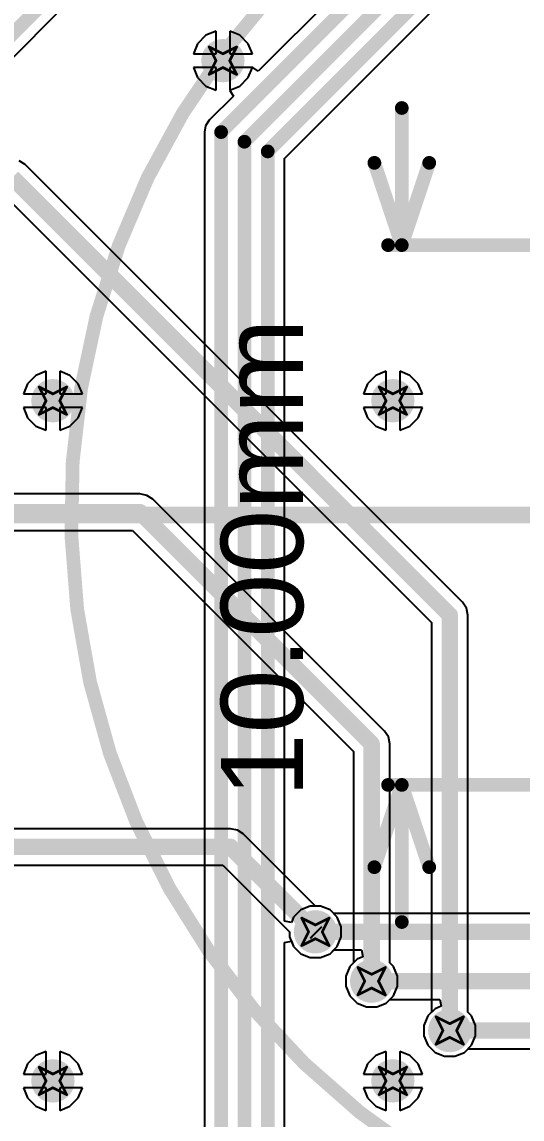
# Model space of a CAD drawing. Header units: inches. Extents: x -48 to 200, y -49 to 27.
# Drawn here: x 1.336 to 1.701, y 0.49 to 1.291 of the extents above; entities that cross this region are included whole.
import ezdxf

# ---------------------------------------------------------------- set-up
doc = ezdxf.new("R2010")
doc.units = ezdxf.units.IN
doc.header["$MEASUREMENT"] = 0
for name, color, linetype in [('Bottom Layer', 5, 'Continuous'), ('Bottom Overlay', 54, 'Continuous'), ('Bottom Solder', 6, 'Continuous'), ('Dimension', 6, 'Continuous'), ('Drill Drawing', 1, 'Continuous'), ('Top Layer', 1, 'Continuous'), ('Top Solder', 216, 'Continuous'), ('Via Holes', 16, 'Continuous')]:
    doc.layers.add(name, color=color, linetype=linetype)
doc.styles.add('Arial', font='', dxfattribs={"height": 0.2})
doc.styles.get('Arial').set_extended_font_data('Arial')

# ---------------------------------------------------------------- blocks, each defined once
blk = doc.blocks.new('RV4NAYSD503A_B_19')
at = {"layer": 'Bottom Overlay'}
blk.add_lwpolyline([(-0.55796, 0.00126, 0.01, 0.01, -0.924155), (0.55517, 0.08915, 0.01, 0.01, 0)], format="xyseb", dxfattribs=at)

msp = doc.modelspace()

# ---------------------------------------------------------------- hatches: boundary and pattern name
at = {"layer": 'Bottom Layer'}
h = msp.add_hatch(color=5, dxfattribs=at)
edge = h.paths.add_edge_path()
edge.add_arc((1.48249, 1.26238), 0.01181, 0, 360)
h = msp.add_hatch(color=5, dxfattribs=at)
edge = h.paths.add_edge_path()
edge.add_arc((1.35847, 1.01435), 0.01181, 0, 360)
h = msp.add_hatch(color=5, dxfattribs=at)
edge = h.paths.add_edge_path()
edge.add_arc((1.6065, 1.01435), 0.01181, 0, 360)
h = msp.add_hatch(color=5, dxfattribs=at)
edge = h.paths.add_edge_path()
edge.add_arc((1.55, 0.627), 0.01181, 0, 360)
h = msp.add_hatch(color=5, dxfattribs=at)
edge = h.paths.add_edge_path()
edge.add_arc((1.591, 0.591), 0.01181, 0, 360)
h = msp.add_hatch(color=5, dxfattribs=at)
edge = h.paths.add_edge_path()
edge.add_arc((1.648, 0.555), 0.01181, 0, 360)
h = msp.add_hatch(color=5, dxfattribs=at)
edge = h.paths.add_edge_path()
edge.add_arc((1.35847, 0.51828), 0.01181, 0, 360)
h = msp.add_hatch(color=5, dxfattribs=at)
edge = h.paths.add_edge_path()
edge.add_arc((1.6065, 0.51828), 0.01181, 0, 360)
at = {"layer": 'Bottom Solder'}
h = msp.add_hatch(color=6, dxfattribs=at)
edge = h.paths.add_edge_path()
edge.add_arc((1.48249, 1.26238), 0.01581, 0, 360)
h = msp.add_hatch(color=6, dxfattribs=at)
edge = h.paths.add_edge_path()
edge.add_arc((1.35847, 1.01435), 0.01581, 0, 360)
h = msp.add_hatch(color=6, dxfattribs=at)
edge = h.paths.add_edge_path()
edge.add_arc((1.6065, 1.01435), 0.01581, 0, 360)
h = msp.add_hatch(color=6, dxfattribs=at)
edge = h.paths.add_edge_path()
edge.add_arc((1.55, 0.627), 0.01581, 0, 360)
h = msp.add_hatch(color=6, dxfattribs=at)
edge = h.paths.add_edge_path()
edge.add_arc((1.591, 0.591), 0.01581, 0, 360)
h = msp.add_hatch(color=6, dxfattribs=at)
edge = h.paths.add_edge_path()
edge.add_arc((1.648, 0.555), 0.01581, 0, 360)
h = msp.add_hatch(color=6, dxfattribs=at)
edge = h.paths.add_edge_path()
edge.add_arc((1.35847, 0.51828), 0.01581, 0, 360)
h = msp.add_hatch(color=6, dxfattribs=at)
edge = h.paths.add_edge_path()
edge.add_arc((1.6065, 0.51828), 0.01581, 0, 360)
at = {"layer": 'Top Layer'}
h = msp.add_hatch(color=1, dxfattribs=at)
edge = h.paths.add_edge_path()
edge.add_arc((1.48249, 1.26238), 0.01181, 0, 360)
h = msp.add_hatch(color=1, dxfattribs=at)
edge = h.paths.add_edge_path()
edge.add_arc((1.35847, 1.01435), 0.01181, 0, 360)
h = msp.add_hatch(color=1, dxfattribs=at)
edge = h.paths.add_edge_path()
edge.add_arc((1.6065, 1.01435), 0.01181, 0, 360)
h = msp.add_hatch(color=1, dxfattribs=at)
edge = h.paths.add_edge_path()
edge.add_arc((1.55, 0.627), 0.01181, 0, 360)
h = msp.add_hatch(color=1, dxfattribs=at)
edge = h.paths.add_edge_path()
edge.add_arc((1.591, 0.591), 0.01181, 0, 360)
h = msp.add_hatch(color=1, dxfattribs=at)
edge = h.paths.add_edge_path()
edge.add_arc((1.648, 0.555), 0.01181, 0, 360)
h = msp.add_hatch(color=1, dxfattribs=at)
edge = h.paths.add_edge_path()
edge.add_arc((1.35847, 0.51828), 0.01181, 0, 360)
h = msp.add_hatch(color=1, dxfattribs=at)
edge = h.paths.add_edge_path()
edge.add_arc((1.6065, 0.51828), 0.01181, 0, 360)
at = {"layer": 'Top Solder'}
h = msp.add_hatch(color=216, dxfattribs=at)
edge = h.paths.add_edge_path()
edge.add_arc((1.48249, 1.26238), 0.01581, 0, 360)
h = msp.add_hatch(color=216, dxfattribs=at)
edge = h.paths.add_edge_path()
edge.add_arc((1.35847, 1.01435), 0.01581, 0, 360)
h = msp.add_hatch(color=216, dxfattribs=at)
edge = h.paths.add_edge_path()
edge.add_arc((1.6065, 1.01435), 0.01581, 0, 360)
h = msp.add_hatch(color=216, dxfattribs=at)
edge = h.paths.add_edge_path()
edge.add_arc((1.55, 0.627), 0.01581, 0, 360)
h = msp.add_hatch(color=216, dxfattribs=at)
edge = h.paths.add_edge_path()
edge.add_arc((1.591, 0.591), 0.01581, 0, 360)
h = msp.add_hatch(color=216, dxfattribs=at)
edge = h.paths.add_edge_path()
edge.add_arc((1.648, 0.555), 0.01581, 0, 360)
h = msp.add_hatch(color=216, dxfattribs=at)
edge = h.paths.add_edge_path()
edge.add_arc((1.35847, 0.51828), 0.01581, 0, 360)
h = msp.add_hatch(color=216, dxfattribs=at)
edge = h.paths.add_edge_path()
edge.add_arc((1.6065, 0.51828), 0.01581, 0, 360)
at = {"layer": 'Via Holes'}
h = msp.add_hatch(color=7, dxfattribs=at)
edge = h.paths.add_edge_path()
edge.add_arc((1.48249, 1.26238), 0.00591, 0, 360)
h = msp.add_hatch(color=7, dxfattribs=at)
edge = h.paths.add_edge_path()
edge.add_arc((1.35847, 1.01435), 0.00591, 0, 360)
h = msp.add_hatch(color=7, dxfattribs=at)
edge = h.paths.add_edge_path()
edge.add_arc((1.6065, 1.01435), 0.00591, 0, 360)
h = msp.add_hatch(color=7, dxfattribs=at)
edge = h.paths.add_edge_path()
edge.add_arc((1.55, 0.627), 0.00591, 0, 360)
h = msp.add_hatch(color=7, dxfattribs=at)
edge = h.paths.add_edge_path()
edge.add_arc((1.591, 0.591), 0.00591, 0, 360)
h = msp.add_hatch(color=7, dxfattribs=at)
edge = h.paths.add_edge_path()
edge.add_arc((1.648, 0.555), 0.00591, 0, 360)
h = msp.add_hatch(color=7, dxfattribs=at)
edge = h.paths.add_edge_path()
edge.add_arc((1.35847, 0.51828), 0.00591, 0, 360)
h = msp.add_hatch(color=7, dxfattribs=at)
edge = h.paths.add_edge_path()
edge.add_arc((1.6065, 0.51828), 0.00591, 0, 360)

# ---------------------------------------------------------------- linework, layer by layer
at = {"layer": 'Bottom Layer'}
for p, q in [((1.47013, 1.28087), (1.464, 1.27473)), ((1.47749, 1.28391), (1.47013, 1.28087)), ((1.47749, 1.26738), (1.47749, 1.28391)), ((1.49484, 1.28087), (1.48749, 1.28391)), ((1.48749, 1.28391), (1.48749, 1.26738)), ((1.50098, 1.27473), (1.49484, 1.28087)), ((1.464, 1.27473), (1.46095, 1.26738)), ((1.50403, 1.26738), (1.50098, 1.27473)), ((1.46095, 1.26738), (1.47749, 1.26738)), ((1.48749, 1.26738), (1.50403, 1.26738)), ((1.47749, 1.25738), (1.46095, 1.25738)), ((1.46095, 1.25738), (1.464, 1.25002)), ((1.47749, 1.24084), (1.47749, 1.25738)), ((1.50403, 1.25738), (1.48749, 1.25738)), ((1.48749, 1.25738), (1.48749, 1.24084)), ((1.50098, 1.25002), (1.50403, 1.25738)), ((1.464, 1.25002), (1.47013, 1.24389)), ((1.49484, 1.24389), (1.50098, 1.25002)), ((1.47013, 1.24389), (1.47749, 1.24084)), ((1.48749, 1.24084), (1.49484, 1.24389)), ((1.3382, 1.18654), (1.3339, 1.18941)), ((1.65737, 0.86737), (1.3382, 1.18654)), ((1.32334, 1.16391), (1.63475, 0.85251)), ((1.34612, 1.03284), (1.33998, 1.0267)), ((1.35347, 1.03588), (1.34612, 1.03284)), ((1.35347, 1.01935), (1.35347, 1.03588)), ((1.37083, 1.03284), (1.36347, 1.03588)), ((1.36347, 1.03588), (1.36347, 1.01935)), ((1.37696, 1.0267), (1.37083, 1.03284)), ((1.59415, 1.03284), (1.58801, 1.0267)), ((1.6015, 1.03588), (1.59415, 1.03284)), ((1.6015, 1.01935), (1.6015, 1.03588)), ((1.61886, 1.03284), (1.6115, 1.03588)), ((1.6115, 1.03588), (1.6115, 1.01935)), ((1.62499, 1.0267), (1.61886, 1.03284)), ((1.33998, 1.0267), (1.33694, 1.01935)), ((1.38001, 1.01935), (1.37696, 1.0267)), ((1.58801, 1.0267), (1.58497, 1.01935)), ((1.62804, 1.01935), (1.62499, 1.0267)), ((1.33694, 1.01935), (1.35347, 1.01935)), ((1.36347, 1.01935), (1.38001, 1.01935)), ((1.58497, 1.01935), (1.6015, 1.01935)), ((1.6115, 1.01935), (1.62804, 1.01935)), ((1.35347, 1.00935), (1.33694, 1.00935)), ((1.33694, 1.00935), (1.33998, 1.00199)), ((1.35347, 0.99281), (1.35347, 1.00935)), ((1.38001, 1.00935), (1.36347, 1.00935)), ((1.36347, 1.00935), (1.36347, 0.99281)), ((1.37696, 1.00199), (1.38001, 1.00935)), ((1.6015, 1.00935), (1.58497, 1.00935)), ((1.58497, 1.00935), (1.58801, 1.00199)), ((1.6015, 0.99281), (1.6015, 1.00935)), ((1.62804, 1.00935), (1.6115, 1.00935)), ((1.6115, 1.00935), (1.6115, 0.99281)), ((1.62499, 1.00199), (1.62804, 1.00935)), ((1.33998, 1.00199), (1.34612, 0.99586)), ((1.37083, 0.99586), (1.37696, 1.00199)), ((1.58801, 1.00199), (1.59415, 0.99586)), ((1.61886, 0.99586), (1.62499, 1.00199)), ((1.34612, 0.99586), (1.35347, 0.99281)), ((1.36347, 0.99281), (1.37083, 0.99586)), ((1.59415, 0.99586), (1.6015, 0.99281)), ((1.6115, 0.99281), (1.61886, 0.99586)), ((1.422, 0.94633), (1.27735, 0.94633)), ((1.42707, 0.94532), (1.422, 0.94633)), ((1.43137, 0.94245), (1.42707, 0.94532)), ((1.60037, 0.77345), (1.43137, 0.94245)), ((1.27735, 0.91982), (1.41651, 0.91982)), ((1.41651, 0.91982), (1.57775, 0.75858)), ((1.66025, 0.86307), (1.65737, 0.86737)), ((1.66125, 0.858), (1.66025, 0.86307)), ((1.66125, 0.56835), (1.66125, 0.858)), ((1.63475, 0.85251), (1.63475, 0.56835)), ((1.60325, 0.76915), (1.60037, 0.77345)), ((1.60425, 0.76407), (1.60325, 0.76915)), ((1.60425, 0.60435), (1.60425, 0.76407)), ((1.57775, 0.75858), (1.57775, 0.60435)), ((1.48802, 0.70223), (1.29694, 0.70223)), ((1.49309, 0.70123), (1.48802, 0.70223)), ((1.49739, 0.69835), (1.49309, 0.70123)), ((1.54993, 0.64581), (1.49739, 0.69835)), ((1.29694, 0.67573), (1.48253, 0.67573)), ((1.48253, 0.67573), (1.53119, 0.62707)), ((1.55374, 0.64581), (1.54993, 0.64581)), ((1.56066, 0.64295), (1.55374, 0.64581)), ((1.56595, 0.63766), (1.56066, 0.64295)), ((1.56881, 0.63074), (1.56595, 0.63766)), ((1.53119, 0.62707), (1.53119, 0.62326)), ((1.56881, 0.62326), (1.56881, 0.63074)), ((1.53119, 0.62326), (1.53405, 0.61634)), ((1.53405, 0.61634), (1.53934, 0.61105)), ((1.56066, 0.61105), (1.56595, 0.61634)), ((1.56595, 0.61634), (1.56881, 0.62326)), ((1.53934, 0.61105), (1.54626, 0.60819)), ((1.54626, 0.60819), (1.55374, 0.60819)), ((1.55374, 0.60819), (1.56066, 0.61105)), ((1.57505, 0.60166), (1.57219, 0.59474)), ((1.57775, 0.60435), (1.57505, 0.60166)), ((1.60695, 0.60166), (1.60425, 0.60435)), ((1.60981, 0.59474), (1.60695, 0.60166)), ((1.57219, 0.59474), (1.57219, 0.58726)), ((1.60981, 0.58726), (1.60981, 0.59474)), ((1.57219, 0.58726), (1.57505, 0.58034)), ((1.60695, 0.58034), (1.60981, 0.58726)), ((1.57505, 0.58034), (1.58034, 0.57505)), ((1.60166, 0.57505), (1.60695, 0.58034)), ((1.58034, 0.57505), (1.58726, 0.57219)), ((1.58726, 0.57219), (1.59474, 0.57219)), ((1.59474, 0.57219), (1.60166, 0.57505)), ((1.63475, 0.56835), (1.63205, 0.56566)), ((1.66395, 0.56566), (1.66125, 0.56835)), ((1.63205, 0.56566), (1.62919, 0.55874)), ((1.66681, 0.55874), (1.66395, 0.56566)), ((1.62919, 0.55874), (1.62919, 0.55126)), ((1.66681, 0.55126), (1.66681, 0.55874)), ((1.62919, 0.55126), (1.63205, 0.54434)), ((1.63205, 0.54434), (1.63734, 0.53905)), ((1.65866, 0.53905), (1.66395, 0.54434)), ((1.66395, 0.54434), (1.66681, 0.55126)), ((1.34612, 0.53677), (1.33998, 0.53064)), ((1.35347, 0.53982), (1.34612, 0.53677)), ((1.35347, 0.52328), (1.35347, 0.53982)), ((1.37083, 0.53677), (1.36347, 0.53982)), ((1.36347, 0.53982), (1.36347, 0.52328)), ((1.37696, 0.53064), (1.37083, 0.53677)), ((1.59415, 0.53677), (1.58801, 0.53064)), ((1.6015, 0.53982), (1.59415, 0.53677)), ((1.6015, 0.52328), (1.6015, 0.53982)), ((1.61886, 0.53677), (1.6115, 0.53982)), ((1.6115, 0.53982), (1.6115, 0.52328)), ((1.62499, 0.53064), (1.61886, 0.53677)), ((1.63734, 0.53905), (1.64426, 0.53619)), ((1.64426, 0.53619), (1.65174, 0.53619)), ((1.65174, 0.53619), (1.65866, 0.53905)), ((1.33998, 0.53064), (1.33694, 0.52328)), ((1.38001, 0.52328), (1.37696, 0.53064)), ((1.58801, 0.53064), (1.58497, 0.52328)), ((1.62804, 0.52328), (1.62499, 0.53064)), ((1.33694, 0.52328), (1.35347, 0.52328)), ((1.36347, 0.52328), (1.38001, 0.52328)), ((1.58497, 0.52328), (1.6015, 0.52328)), ((1.6115, 0.52328), (1.62804, 0.52328)), ((1.35347, 0.51328), (1.33694, 0.51328)), ((1.33694, 0.51328), (1.33998, 0.50593)), ((1.35347, 0.49675), (1.35347, 0.51328)), ((1.38001, 0.51328), (1.36347, 0.51328)), ((1.36347, 0.51328), (1.36347, 0.49675)), ((1.37696, 0.50593), (1.38001, 0.51328)), ((1.6015, 0.51328), (1.58497, 0.51328)), ((1.58497, 0.51328), (1.58801, 0.50593)), ((1.6015, 0.49675), (1.6015, 0.51328)), ((1.62804, 0.51328), (1.6115, 0.51328)), ((1.6115, 0.51328), (1.6115, 0.49675)), ((1.62499, 0.50593), (1.62804, 0.51328)), ((1.33998, 0.50593), (1.34612, 0.49979)), ((1.37083, 0.49979), (1.37696, 0.50593)), ((1.58801, 0.50593), (1.59415, 0.49979)), ((1.61886, 0.49979), (1.62499, 0.50593)), ((1.34612, 0.49979), (1.35347, 0.49675)), ((1.36347, 0.49675), (1.37083, 0.49979)), ((1.59415, 0.49979), (1.6015, 0.49675)), ((1.6115, 0.49675), (1.61886, 0.49979))]:
    msp.add_line(p, q, dxfattribs=at)
for points in [[(1.32883, 1.17717, 0.012, 0.012, 0), (1.648, 0.858, 0.012, 0.012, 0)], [(1.12426, 0.93307, 0.012, 0.012, 0), (1.422, 0.93307, 0.012, 0.012, 0)], [(1.422, 0.93307, 0.012, 0.012, 0), (1.591, 0.76407, 0.012, 0.012, 0)], [(1.648, 0.555, 0.012, 0.012, 0), (1.648, 0.858, 0.012, 0.012, 0)], [(1.591, 0.591, 0.012, 0.012, 0), (1.591, 0.76407, 0.012, 0.012, 0)], [(1.14386, 0.68898, 0.012, 0.012, 0), (1.48802, 0.68898, 0.012, 0.012, 0)], [(1.48802, 0.68898, 0.012, 0.012, 0), (1.55, 0.627, 0.012, 0.012, 0)], [(1.55, 0.627, 0.012, 0.012, 0), (1.551, 0.626, 0.012, 0.012, 0)], [(1.551, 0.626, 0.012, 0.012, 0), (1.553, 0.626, 0.012, 0.012, 0)]]:
    msp.add_lwpolyline(points, format="xyseb", dxfattribs=at)
for points in [[(1.419, 0.93307, 0.006, 0.006, 1), (1.425, 0.93307, 0.006, 0.006, 1)], [(1.419, 0.93307, 0.006, 0.006, 1), (1.425, 0.93307, 0.006, 0.006, 1)], [(1.645, 0.858, 0.006, 0.006, 1), (1.651, 0.858, 0.006, 0.006, 1)], [(1.645, 0.858, 0.006, 0.006, 1), (1.651, 0.858, 0.006, 0.006, 1)], [(1.588, 0.76407, 0.006, 0.006, 1), (1.594, 0.76407, 0.006, 0.006, 1)], [(1.588, 0.76407, 0.006, 0.006, 1), (1.594, 0.76407, 0.006, 0.006, 1)], [(1.48502, 0.68898, 0.006, 0.006, 1), (1.49102, 0.68898, 0.006, 0.006, 1)], [(1.48502, 0.68898, 0.006, 0.006, 1), (1.49102, 0.68898, 0.006, 0.006, 1)], [(1.547, 0.627, 0.006, 0.006, 1), (1.553, 0.627, 0.006, 0.006, 1)], [(1.547, 0.627, 0.006, 0.006, 1), (1.553, 0.627, 0.006, 0.006, 1)], [(1.548, 0.626, 0.006, 0.006, 1), (1.554, 0.626, 0.006, 0.006, 1)], [(1.548, 0.626, 0.006, 0.006, 1), (1.554, 0.626, 0.006, 0.006, 1)], [(1.55, 0.626, 0.006, 0.006, 1), (1.556, 0.626, 0.006, 0.006, 1)], [(1.588, 0.591, 0.006, 0.006, 1), (1.594, 0.591, 0.006, 0.006, 1)], [(1.645, 0.555, 0.006, 0.006, 1), (1.651, 0.555, 0.006, 0.006, 1)]]:
    msp.add_lwpolyline(points, format="xyseb", close=True, dxfattribs=at)
at = {"layer": 'Dimension'}
for points in [[(1.613, 1.12785, 0.01, 0.01, 0), (1.613, 1.22785, 0.01, 0.01, 0)], [(1.593, 1.18785, 0.01, 0.01, 0), (1.613, 1.12785, 0.01, 0.01, 0)], [(1.613, 1.12785, 0.01, 0.01, 0), (1.633, 1.18785, 0.01, 0.01, 0)], [(1.603, 1.12785, 0.01, 0.01, 0), (1.933, 1.12785, 0.01, 0.01, 0)], [(-0.067, 0.931, 0.012, 0.012, 0), (3.933, 0.931, 0.012, 0.012, 0)], [(1.593, 0.67415, 0.01, 0.01, 0), (1.613, 0.73415, 0.01, 0.01, 0)], [(1.603, 0.73415, 0.01, 0.01, 0), (1.933, 0.73415, 0.01, 0.01, 0)], [(1.613, 0.73415, 0.01, 0.01, 0), (1.633, 0.67415, 0.01, 0.01, 0)], [(1.613, 0.63415, 0.01, 0.01, 0), (1.613, 0.73415, 0.01, 0.01, 0)]]:
    msp.add_lwpolyline(points, format="xyseb", dxfattribs=at)
for points in [[(1.6105, 1.22785, 0.005, 0.005, 1), (1.6155, 1.22785, 0.005, 0.005, 1)], [(1.5905, 1.18785, 0.005, 0.005, 1), (1.5955, 1.18785, 0.005, 0.005, 1)], [(1.6305, 1.18785, 0.005, 0.005, 1), (1.6355, 1.18785, 0.005, 0.005, 1)], [(1.6005, 1.12785, 0.005, 0.005, 1), (1.6055, 1.12785, 0.005, 0.005, 1)], [(1.6105, 1.12785, 0.005, 0.005, 1), (1.6155, 1.12785, 0.005, 0.005, 1)], [(1.6105, 1.12785, 0.005, 0.005, 1), (1.6155, 1.12785, 0.005, 0.005, 1)], [(1.6105, 1.12785, 0.005, 0.005, 1), (1.6155, 1.12785, 0.005, 0.005, 1)], [(1.6005, 0.73415, 0.005, 0.005, 1), (1.6055, 0.73415, 0.005, 0.005, 1)], [(1.6105, 0.73415, 0.005, 0.005, 1), (1.6155, 0.73415, 0.005, 0.005, 1)], [(1.6105, 0.73415, 0.005, 0.005, 1), (1.6155, 0.73415, 0.005, 0.005, 1)], [(1.6105, 0.73415, 0.005, 0.005, 1), (1.6155, 0.73415, 0.005, 0.005, 1)], [(1.5905, 0.67415, 0.005, 0.005, 1), (1.5955, 0.67415, 0.005, 0.005, 1)], [(1.6305, 0.67415, 0.005, 0.005, 1), (1.6355, 0.67415, 0.005, 0.005, 1)], [(1.6105, 0.63415, 0.005, 0.005, 1), (1.6155, 0.63415, 0.005, 0.005, 1)]]:
    msp.add_lwpolyline(points, format="xyseb", close=True, dxfattribs=at)
at = {"layer": 'Drill Drawing'}
for points in [[(1.47249, 1.27238, 0.002, 0.002, 0), (1.48249, 1.26738, 0.002, 0.002, 0)], [(1.47249, 1.27238, 0.002, 0.002, 0), (1.47749, 1.26238, 0.002, 0.002, 0)], [(1.48249, 1.26738, 0.002, 0.002, 0), (1.49249, 1.27238, 0.002, 0.002, 0)], [(1.48749, 1.26238, 0.002, 0.002, 0), (1.49249, 1.27238, 0.002, 0.002, 0)], [(1.47249, 1.25238, 0.002, 0.002, 0), (1.47749, 1.26238, 0.002, 0.002, 0)], [(1.47249, 1.25238, 0.002, 0.002, 0), (1.48249, 1.25738, 0.002, 0.002, 0)], [(1.48249, 1.25738, 0.002, 0.002, 0), (1.49249, 1.25238, 0.002, 0.002, 0)], [(1.48749, 1.26238, 0.002, 0.002, 0), (1.49249, 1.25238, 0.002, 0.002, 0)], [(1.34847, 1.02435, 0.002, 0.002, 0), (1.35847, 1.01935, 0.002, 0.002, 0)], [(1.34847, 1.02435, 0.002, 0.002, 0), (1.35347, 1.01435, 0.002, 0.002, 0)], [(1.35847, 1.01935, 0.002, 0.002, 0), (1.36847, 1.02435, 0.002, 0.002, 0)], [(1.36347, 1.01435, 0.002, 0.002, 0), (1.36847, 1.02435, 0.002, 0.002, 0)], [(1.5965, 1.02435, 0.002, 0.002, 0), (1.6065, 1.01935, 0.002, 0.002, 0)], [(1.5965, 1.02435, 0.002, 0.002, 0), (1.6015, 1.01435, 0.002, 0.002, 0)], [(1.6065, 1.01935, 0.002, 0.002, 0), (1.6165, 1.02435, 0.002, 0.002, 0)], [(1.6115, 1.01435, 0.002, 0.002, 0), (1.6165, 1.02435, 0.002, 0.002, 0)], [(1.34847, 1.00435, 0.002, 0.002, 0), (1.35347, 1.01435, 0.002, 0.002, 0)], [(1.34847, 1.00435, 0.002, 0.002, 0), (1.35847, 1.00935, 0.002, 0.002, 0)], [(1.35847, 1.00935, 0.002, 0.002, 0), (1.36847, 1.00435, 0.002, 0.002, 0)], [(1.36347, 1.01435, 0.002, 0.002, 0), (1.36847, 1.00435, 0.002, 0.002, 0)], [(1.5965, 1.00435, 0.002, 0.002, 0), (1.6015, 1.01435, 0.002, 0.002, 0)], [(1.5965, 1.00435, 0.002, 0.002, 0), (1.6065, 1.00935, 0.002, 0.002, 0)], [(1.6065, 1.00935, 0.002, 0.002, 0), (1.6165, 1.00435, 0.002, 0.002, 0)], [(1.6115, 1.01435, 0.002, 0.002, 0), (1.6165, 1.00435, 0.002, 0.002, 0)], [(1.54, 0.637, 0.002, 0.002, 0), (1.55, 0.632, 0.002, 0.002, 0)], [(1.54, 0.637, 0.002, 0.002, 0), (1.545, 0.627, 0.002, 0.002, 0)], [(1.55, 0.632, 0.002, 0.002, 0), (1.56, 0.637, 0.002, 0.002, 0)], [(1.555, 0.627, 0.002, 0.002, 0), (1.56, 0.637, 0.002, 0.002, 0)], [(1.54, 0.617, 0.002, 0.002, 0), (1.545, 0.627, 0.002, 0.002, 0)], [(1.555, 0.627, 0.002, 0.002, 0), (1.56, 0.617, 0.002, 0.002, 0)], [(1.54, 0.617, 0.002, 0.002, 0), (1.55, 0.622, 0.002, 0.002, 0)], [(1.55, 0.622, 0.002, 0.002, 0), (1.56, 0.617, 0.002, 0.002, 0)], [(1.581, 0.601, 0.002, 0.002, 0), (1.591, 0.596, 0.002, 0.002, 0)], [(1.581, 0.601, 0.002, 0.002, 0), (1.586, 0.591, 0.002, 0.002, 0)], [(1.591, 0.596, 0.002, 0.002, 0), (1.601, 0.601, 0.002, 0.002, 0)], [(1.596, 0.591, 0.002, 0.002, 0), (1.601, 0.601, 0.002, 0.002, 0)], [(1.581, 0.581, 0.002, 0.002, 0), (1.586, 0.591, 0.002, 0.002, 0)], [(1.581, 0.581, 0.002, 0.002, 0), (1.591, 0.586, 0.002, 0.002, 0)], [(1.591, 0.586, 0.002, 0.002, 0), (1.601, 0.581, 0.002, 0.002, 0)], [(1.596, 0.591, 0.002, 0.002, 0), (1.601, 0.581, 0.002, 0.002, 0)], [(1.638, 0.565, 0.002, 0.002, 0), (1.648, 0.56, 0.002, 0.002, 0)], [(1.638, 0.565, 0.002, 0.002, 0), (1.643, 0.555, 0.002, 0.002, 0)], [(1.648, 0.56, 0.002, 0.002, 0), (1.658, 0.565, 0.002, 0.002, 0)], [(1.653, 0.555, 0.002, 0.002, 0), (1.658, 0.565, 0.002, 0.002, 0)], [(1.638, 0.545, 0.002, 0.002, 0), (1.643, 0.555, 0.002, 0.002, 0)], [(1.653, 0.555, 0.002, 0.002, 0), (1.658, 0.545, 0.002, 0.002, 0)], [(1.638, 0.545, 0.002, 0.002, 0), (1.648, 0.55, 0.002, 0.002, 0)], [(1.648, 0.55, 0.002, 0.002, 0), (1.658, 0.545, 0.002, 0.002, 0)], [(1.34847, 0.52828, 0.002, 0.002, 0), (1.35847, 0.52328, 0.002, 0.002, 0)], [(1.34847, 0.52828, 0.002, 0.002, 0), (1.35347, 0.51828, 0.002, 0.002, 0)], [(1.35847, 0.52328, 0.002, 0.002, 0), (1.36847, 0.52828, 0.002, 0.002, 0)], [(1.36347, 0.51828, 0.002, 0.002, 0), (1.36847, 0.52828, 0.002, 0.002, 0)], [(1.5965, 0.52828, 0.002, 0.002, 0), (1.6065, 0.52328, 0.002, 0.002, 0)], [(1.5965, 0.52828, 0.002, 0.002, 0), (1.6015, 0.51828, 0.002, 0.002, 0)], [(1.6065, 0.52328, 0.002, 0.002, 0), (1.6165, 0.52828, 0.002, 0.002, 0)], [(1.6115, 0.51828, 0.002, 0.002, 0), (1.6165, 0.52828, 0.002, 0.002, 0)], [(1.34847, 0.50828, 0.002, 0.002, 0), (1.35347, 0.51828, 0.002, 0.002, 0)], [(1.34847, 0.50828, 0.002, 0.002, 0), (1.35847, 0.51328, 0.002, 0.002, 0)], [(1.35847, 0.51328, 0.002, 0.002, 0), (1.36847, 0.50828, 0.002, 0.002, 0)], [(1.36347, 0.51828, 0.002, 0.002, 0), (1.36847, 0.50828, 0.002, 0.002, 0)], [(1.5965, 0.50828, 0.002, 0.002, 0), (1.6015, 0.51828, 0.002, 0.002, 0)], [(1.5965, 0.50828, 0.002, 0.002, 0), (1.6065, 0.51328, 0.002, 0.002, 0)], [(1.6065, 0.51328, 0.002, 0.002, 0), (1.6165, 0.50828, 0.002, 0.002, 0)], [(1.6115, 0.51828, 0.002, 0.002, 0), (1.6165, 0.50828, 0.002, 0.002, 0)]]:
    msp.add_lwpolyline(points, format="xyseb", dxfattribs=at)
for points in [[(1.47199, 1.27238, 0.001, 0.001, 1), (1.47299, 1.27238, 0.001, 0.001, 1)], [(1.47199, 1.27238, 0.001, 0.001, 1), (1.47299, 1.27238, 0.001, 0.001, 1)], [(1.49199, 1.27238, 0.001, 0.001, 1), (1.49299, 1.27238, 0.001, 0.001, 1)], [(1.49199, 1.27238, 0.001, 0.001, 1), (1.49299, 1.27238, 0.001, 0.001, 1)], [(1.48199, 1.26738, 0.001, 0.001, 1), (1.48299, 1.26738, 0.001, 0.001, 1)], [(1.48199, 1.26738, 0.001, 0.001, 1), (1.48299, 1.26738, 0.001, 0.001, 1)], [(1.47699, 1.26238, 0.001, 0.001, 1), (1.47799, 1.26238, 0.001, 0.001, 1)], [(1.47699, 1.26238, 0.001, 0.001, 1), (1.47799, 1.26238, 0.001, 0.001, 1)], [(1.48199, 1.25738, 0.001, 0.001, 1), (1.48299, 1.25738, 0.001, 0.001, 1)], [(1.48199, 1.25738, 0.001, 0.001, 1), (1.48299, 1.25738, 0.001, 0.001, 1)], [(1.48699, 1.26238, 0.001, 0.001, 1), (1.48799, 1.26238, 0.001, 0.001, 1)], [(1.48699, 1.26238, 0.001, 0.001, 1), (1.48799, 1.26238, 0.001, 0.001, 1)], [(1.47199, 1.25238, 0.001, 0.001, 1), (1.47299, 1.25238, 0.001, 0.001, 1)], [(1.47199, 1.25238, 0.001, 0.001, 1), (1.47299, 1.25238, 0.001, 0.001, 1)], [(1.49199, 1.25238, 0.001, 0.001, 1), (1.49299, 1.25238, 0.001, 0.001, 1)], [(1.49199, 1.25238, 0.001, 0.001, 1), (1.49299, 1.25238, 0.001, 0.001, 1)], [(1.34797, 1.02435, 0.001, 0.001, 1), (1.34897, 1.02435, 0.001, 0.001, 1)], [(1.34797, 1.02435, 0.001, 0.001, 1), (1.34897, 1.02435, 0.001, 0.001, 1)], [(1.36797, 1.02435, 0.001, 0.001, 1), (1.36897, 1.02435, 0.001, 0.001, 1)], [(1.36797, 1.02435, 0.001, 0.001, 1), (1.36897, 1.02435, 0.001, 0.001, 1)], [(1.596, 1.02435, 0.001, 0.001, 1), (1.597, 1.02435, 0.001, 0.001, 1)], [(1.596, 1.02435, 0.001, 0.001, 1), (1.597, 1.02435, 0.001, 0.001, 1)], [(1.616, 1.02435, 0.001, 0.001, 1), (1.617, 1.02435, 0.001, 0.001, 1)], [(1.616, 1.02435, 0.001, 0.001, 1), (1.617, 1.02435, 0.001, 0.001, 1)], [(1.35797, 1.01935, 0.001, 0.001, 1), (1.35897, 1.01935, 0.001, 0.001, 1)], [(1.35797, 1.01935, 0.001, 0.001, 1), (1.35897, 1.01935, 0.001, 0.001, 1)], [(1.606, 1.01935, 0.001, 0.001, 1), (1.607, 1.01935, 0.001, 0.001, 1)], [(1.606, 1.01935, 0.001, 0.001, 1), (1.607, 1.01935, 0.001, 0.001, 1)], [(1.35297, 1.01435, 0.001, 0.001, 1), (1.35397, 1.01435, 0.001, 0.001, 1)], [(1.35297, 1.01435, 0.001, 0.001, 1), (1.35397, 1.01435, 0.001, 0.001, 1)], [(1.35797, 1.00935, 0.001, 0.001, 1), (1.35897, 1.00935, 0.001, 0.001, 1)], [(1.35797, 1.00935, 0.001, 0.001, 1), (1.35897, 1.00935, 0.001, 0.001, 1)], [(1.36297, 1.01435, 0.001, 0.001, 1), (1.36397, 1.01435, 0.001, 0.001, 1)], [(1.36297, 1.01435, 0.001, 0.001, 1), (1.36397, 1.01435, 0.001, 0.001, 1)], [(1.601, 1.01435, 0.001, 0.001, 1), (1.602, 1.01435, 0.001, 0.001, 1)], [(1.601, 1.01435, 0.001, 0.001, 1), (1.602, 1.01435, 0.001, 0.001, 1)], [(1.606, 1.00935, 0.001, 0.001, 1), (1.607, 1.00935, 0.001, 0.001, 1)], [(1.606, 1.00935, 0.001, 0.001, 1), (1.607, 1.00935, 0.001, 0.001, 1)], [(1.611, 1.01435, 0.001, 0.001, 1), (1.612, 1.01435, 0.001, 0.001, 1)], [(1.611, 1.01435, 0.001, 0.001, 1), (1.612, 1.01435, 0.001, 0.001, 1)], [(1.34797, 1.00435, 0.001, 0.001, 1), (1.34897, 1.00435, 0.001, 0.001, 1)], [(1.34797, 1.00435, 0.001, 0.001, 1), (1.34897, 1.00435, 0.001, 0.001, 1)], [(1.36797, 1.00435, 0.001, 0.001, 1), (1.36897, 1.00435, 0.001, 0.001, 1)], [(1.36797, 1.00435, 0.001, 0.001, 1), (1.36897, 1.00435, 0.001, 0.001, 1)], [(1.596, 1.00435, 0.001, 0.001, 1), (1.597, 1.00435, 0.001, 0.001, 1)], [(1.596, 1.00435, 0.001, 0.001, 1), (1.597, 1.00435, 0.001, 0.001, 1)], [(1.616, 1.00435, 0.001, 0.001, 1), (1.617, 1.00435, 0.001, 0.001, 1)], [(1.616, 1.00435, 0.001, 0.001, 1), (1.617, 1.00435, 0.001, 0.001, 1)], [(1.5395, 0.637, 0.001, 0.001, 1), (1.5405, 0.637, 0.001, 0.001, 1)], [(1.5395, 0.637, 0.001, 0.001, 1), (1.5405, 0.637, 0.001, 0.001, 1)], [(1.5495, 0.632, 0.001, 0.001, 1), (1.5505, 0.632, 0.001, 0.001, 1)], [(1.5495, 0.632, 0.001, 0.001, 1), (1.5505, 0.632, 0.001, 0.001, 1)], [(1.5595, 0.637, 0.001, 0.001, 1), (1.5605, 0.637, 0.001, 0.001, 1)], [(1.5595, 0.637, 0.001, 0.001, 1), (1.5605, 0.637, 0.001, 0.001, 1)], [(1.5445, 0.627, 0.001, 0.001, 1), (1.5455, 0.627, 0.001, 0.001, 1)], [(1.5445, 0.627, 0.001, 0.001, 1), (1.5455, 0.627, 0.001, 0.001, 1)], [(1.5545, 0.627, 0.001, 0.001, 1), (1.5555, 0.627, 0.001, 0.001, 1)], [(1.5545, 0.627, 0.001, 0.001, 1), (1.5555, 0.627, 0.001, 0.001, 1)], [(1.5395, 0.617, 0.001, 0.001, 1), (1.5405, 0.617, 0.001, 0.001, 1)], [(1.5395, 0.617, 0.001, 0.001, 1), (1.5405, 0.617, 0.001, 0.001, 1)], [(1.5495, 0.622, 0.001, 0.001, 1), (1.5505, 0.622, 0.001, 0.001, 1)], [(1.5495, 0.622, 0.001, 0.001, 1), (1.5505, 0.622, 0.001, 0.001, 1)], [(1.5595, 0.617, 0.001, 0.001, 1), (1.5605, 0.617, 0.001, 0.001, 1)], [(1.5595, 0.617, 0.001, 0.001, 1), (1.5605, 0.617, 0.001, 0.001, 1)], [(1.5805, 0.601, 0.001, 0.001, 1), (1.5815, 0.601, 0.001, 0.001, 1)], [(1.5805, 0.601, 0.001, 0.001, 1), (1.5815, 0.601, 0.001, 0.001, 1)], [(1.6005, 0.601, 0.001, 0.001, 1), (1.6015, 0.601, 0.001, 0.001, 1)], [(1.6005, 0.601, 0.001, 0.001, 1), (1.6015, 0.601, 0.001, 0.001, 1)], [(1.5905, 0.596, 0.001, 0.001, 1), (1.5915, 0.596, 0.001, 0.001, 1)], [(1.5905, 0.596, 0.001, 0.001, 1), (1.5915, 0.596, 0.001, 0.001, 1)], [(1.5855, 0.591, 0.001, 0.001, 1), (1.5865, 0.591, 0.001, 0.001, 1)], [(1.5855, 0.591, 0.001, 0.001, 1), (1.5865, 0.591, 0.001, 0.001, 1)], [(1.5905, 0.586, 0.001, 0.001, 1), (1.5915, 0.586, 0.001, 0.001, 1)], [(1.5905, 0.586, 0.001, 0.001, 1), (1.5915, 0.586, 0.001, 0.001, 1)], [(1.5955, 0.591, 0.001, 0.001, 1), (1.5965, 0.591, 0.001, 0.001, 1)], [(1.5955, 0.591, 0.001, 0.001, 1), (1.5965, 0.591, 0.001, 0.001, 1)], [(1.5805, 0.581, 0.001, 0.001, 1), (1.5815, 0.581, 0.001, 0.001, 1)], [(1.5805, 0.581, 0.001, 0.001, 1), (1.5815, 0.581, 0.001, 0.001, 1)], [(1.6005, 0.581, 0.001, 0.001, 1), (1.6015, 0.581, 0.001, 0.001, 1)], [(1.6005, 0.581, 0.001, 0.001, 1), (1.6015, 0.581, 0.001, 0.001, 1)], [(1.6375, 0.565, 0.001, 0.001, 1), (1.6385, 0.565, 0.001, 0.001, 1)], [(1.6375, 0.565, 0.001, 0.001, 1), (1.6385, 0.565, 0.001, 0.001, 1)], [(1.6475, 0.56, 0.001, 0.001, 1), (1.6485, 0.56, 0.001, 0.001, 1)], [(1.6475, 0.56, 0.001, 0.001, 1), (1.6485, 0.56, 0.001, 0.001, 1)], [(1.6575, 0.565, 0.001, 0.001, 1), (1.6585, 0.565, 0.001, 0.001, 1)], [(1.6575, 0.565, 0.001, 0.001, 1), (1.6585, 0.565, 0.001, 0.001, 1)], [(1.6425, 0.555, 0.001, 0.001, 1), (1.6435, 0.555, 0.001, 0.001, 1)], [(1.6425, 0.555, 0.001, 0.001, 1), (1.6435, 0.555, 0.001, 0.001, 1)], [(1.6525, 0.555, 0.001, 0.001, 1), (1.6535, 0.555, 0.001, 0.001, 1)], [(1.6525, 0.555, 0.001, 0.001, 1), (1.6535, 0.555, 0.001, 0.001, 1)], [(1.6375, 0.545, 0.001, 0.001, 1), (1.6385, 0.545, 0.001, 0.001, 1)], [(1.6375, 0.545, 0.001, 0.001, 1), (1.6385, 0.545, 0.001, 0.001, 1)], [(1.6475, 0.55, 0.001, 0.001, 1), (1.6485, 0.55, 0.001, 0.001, 1)], [(1.6475, 0.55, 0.001, 0.001, 1), (1.6485, 0.55, 0.001, 0.001, 1)], [(1.6575, 0.545, 0.001, 0.001, 1), (1.6585, 0.545, 0.001, 0.001, 1)], [(1.6575, 0.545, 0.001, 0.001, 1), (1.6585, 0.545, 0.001, 0.001, 1)], [(1.34797, 0.52828, 0.001, 0.001, 1), (1.34897, 0.52828, 0.001, 0.001, 1)], [(1.34797, 0.52828, 0.001, 0.001, 1), (1.34897, 0.52828, 0.001, 0.001, 1)], [(1.36797, 0.52828, 0.001, 0.001, 1), (1.36897, 0.52828, 0.001, 0.001, 1)], [(1.36797, 0.52828, 0.001, 0.001, 1), (1.36897, 0.52828, 0.001, 0.001, 1)], [(1.596, 0.52828, 0.001, 0.001, 1), (1.597, 0.52828, 0.001, 0.001, 1)], [(1.596, 0.52828, 0.001, 0.001, 1), (1.597, 0.52828, 0.001, 0.001, 1)], [(1.616, 0.52828, 0.001, 0.001, 1), (1.617, 0.52828, 0.001, 0.001, 1)], [(1.616, 0.52828, 0.001, 0.001, 1), (1.617, 0.52828, 0.001, 0.001, 1)], [(1.35797, 0.52328, 0.001, 0.001, 1), (1.35897, 0.52328, 0.001, 0.001, 1)], [(1.35797, 0.52328, 0.001, 0.001, 1), (1.35897, 0.52328, 0.001, 0.001, 1)], [(1.606, 0.52328, 0.001, 0.001, 1), (1.607, 0.52328, 0.001, 0.001, 1)], [(1.606, 0.52328, 0.001, 0.001, 1), (1.607, 0.52328, 0.001, 0.001, 1)], [(1.35297, 0.51828, 0.001, 0.001, 1), (1.35397, 0.51828, 0.001, 0.001, 1)], [(1.35297, 0.51828, 0.001, 0.001, 1), (1.35397, 0.51828, 0.001, 0.001, 1)], [(1.35797, 0.51328, 0.001, 0.001, 1), (1.35897, 0.51328, 0.001, 0.001, 1)], [(1.35797, 0.51328, 0.001, 0.001, 1), (1.35897, 0.51328, 0.001, 0.001, 1)], [(1.36297, 0.51828, 0.001, 0.001, 1), (1.36397, 0.51828, 0.001, 0.001, 1)], [(1.36297, 0.51828, 0.001, 0.001, 1), (1.36397, 0.51828, 0.001, 0.001, 1)], [(1.601, 0.51828, 0.001, 0.001, 1), (1.602, 0.51828, 0.001, 0.001, 1)], [(1.601, 0.51828, 0.001, 0.001, 1), (1.602, 0.51828, 0.001, 0.001, 1)], [(1.606, 0.51328, 0.001, 0.001, 1), (1.607, 0.51328, 0.001, 0.001, 1)], [(1.606, 0.51328, 0.001, 0.001, 1), (1.607, 0.51328, 0.001, 0.001, 1)], [(1.611, 0.51828, 0.001, 0.001, 1), (1.612, 0.51828, 0.001, 0.001, 1)], [(1.611, 0.51828, 0.001, 0.001, 1), (1.612, 0.51828, 0.001, 0.001, 1)], [(1.34797, 0.50828, 0.001, 0.001, 1), (1.34897, 0.50828, 0.001, 0.001, 1)], [(1.34797, 0.50828, 0.001, 0.001, 1), (1.34897, 0.50828, 0.001, 0.001, 1)], [(1.36797, 0.50828, 0.001, 0.001, 1), (1.36897, 0.50828, 0.001, 0.001, 1)], [(1.36797, 0.50828, 0.001, 0.001, 1), (1.36897, 0.50828, 0.001, 0.001, 1)], [(1.596, 0.50828, 0.001, 0.001, 1), (1.597, 0.50828, 0.001, 0.001, 1)], [(1.596, 0.50828, 0.001, 0.001, 1), (1.597, 0.50828, 0.001, 0.001, 1)], [(1.616, 0.50828, 0.001, 0.001, 1), (1.617, 0.50828, 0.001, 0.001, 1)], [(1.616, 0.50828, 0.001, 0.001, 1), (1.617, 0.50828, 0.001, 0.001, 1)]]:
    msp.add_lwpolyline(points, format="xyseb", close=True, dxfattribs=at)
at = {"layer": 'Top Layer'}
for p, q in [((1.90191, 1.64829), (1.50834, 1.25472)), ((1.28024, 1.21568), (1.69032, 1.62576)), ((1.52742, 1.19112), (1.95765, 1.62135)), ((1.47013, 1.28087), (1.464, 1.27473)), ((1.47749, 1.28391), (1.47013, 1.28087)), ((1.47749, 1.26738), (1.47749, 1.28391)), ((1.49484, 1.28087), (1.48749, 1.28391)), ((1.48749, 1.28391), (1.48749, 1.26738)), ((1.50098, 1.27473), (1.49484, 1.28087)), ((1.464, 1.27473), (1.46095, 1.26738)), ((1.50403, 1.26738), (1.50098, 1.27473)), ((1.46095, 1.26738), (1.47749, 1.26738)), ((1.48749, 1.26738), (1.50403, 1.26738)), ((1.47749, 1.25738), (1.46095, 1.25738)), ((1.46095, 1.25738), (1.464, 1.25002)), ((1.47749, 1.24084), (1.47749, 1.25738)), ((1.50437, 1.25738), (1.48749, 1.25738)), ((1.48749, 1.25738), (1.48749, 1.2405)), ((1.50834, 1.25472), (1.50437, 1.25738)), ((1.464, 1.25002), (1.47013, 1.24389)), ((1.47013, 1.24389), (1.47749, 1.24084)), ((1.48749, 1.2405), (1.49014, 1.23653)), ((1.49014, 1.23653), (1.47254, 1.21892)), ((1.47254, 1.21892), (1.46989, 1.21495)), ((1.46989, 1.21495), (1.46895, 1.21027)), ((1.46895, 1.21027), (1.46895, 0.23781)), ((1.52742, 0.63472), (1.52742, 1.19112)), ((1.34612, 1.03284), (1.33998, 1.0267)), ((1.35347, 1.03588), (1.34612, 1.03284)), ((1.35347, 1.01935), (1.35347, 1.03588)), ((1.37083, 1.03284), (1.36347, 1.03588)), ((1.36347, 1.03588), (1.36347, 1.01935)), ((1.37696, 1.0267), (1.37083, 1.03284)), ((1.59415, 1.03284), (1.58801, 1.0267)), ((1.6015, 1.03588), (1.59415, 1.03284)), ((1.6015, 1.01935), (1.6015, 1.03588)), ((1.61886, 1.03284), (1.6115, 1.03588)), ((1.6115, 1.03588), (1.6115, 1.01935)), ((1.62499, 1.0267), (1.61886, 1.03284)), ((1.33998, 1.0267), (1.33694, 1.01935)), ((1.38001, 1.01935), (1.37696, 1.0267)), ((1.58801, 1.0267), (1.58497, 1.01935)), ((1.62804, 1.01935), (1.62499, 1.0267)), ((1.33694, 1.01935), (1.35347, 1.01935)), ((1.36347, 1.01935), (1.38001, 1.01935)), ((1.58497, 1.01935), (1.6015, 1.01935)), ((1.6115, 1.01935), (1.62804, 1.01935)), ((1.35347, 1.00935), (1.33694, 1.00935)), ((1.33694, 1.00935), (1.33998, 1.00199)), ((1.35347, 0.99281), (1.35347, 1.00935)), ((1.38001, 1.00935), (1.36347, 1.00935)), ((1.36347, 1.00935), (1.36347, 0.99281)), ((1.37696, 1.00199), (1.38001, 1.00935)), ((1.6015, 1.00935), (1.58497, 1.00935)), ((1.58497, 1.00935), (1.58801, 1.00199)), ((1.6015, 0.99281), (1.6015, 1.00935)), ((1.62804, 1.00935), (1.6115, 1.00935)), ((1.6115, 1.00935), (1.6115, 0.99281)), ((1.62499, 1.00199), (1.62804, 1.00935)), ((1.33998, 1.00199), (1.34612, 0.99586)), ((1.37083, 0.99586), (1.37696, 1.00199)), ((1.58801, 1.00199), (1.59415, 0.99586)), ((1.61886, 0.99586), (1.62499, 1.00199)), ((1.34612, 0.99586), (1.35347, 0.99281)), ((1.36347, 0.99281), (1.37083, 0.99586)), ((1.59415, 0.99586), (1.6015, 0.99281)), ((1.6115, 0.99281), (1.61886, 0.99586)), ((1.53934, 0.64295), (1.53405, 0.63766)), ((1.54626, 0.64581), (1.53934, 0.64295)), ((1.55374, 0.64581), (1.54626, 0.64581)), ((1.56066, 0.64295), (1.55374, 0.64581)), ((1.56335, 0.64025), (1.56066, 0.64295)), ((2.08651, 0.64025), (1.56335, 0.64025)), ((1.53242, 0.63372), (1.52742, 0.63472)), ((1.53405, 0.63766), (1.53242, 0.63372)), ((1.52742, 0.61928), (1.53242, 0.62028)), ((1.52742, 0.48031), (1.52742, 0.61928)), ((1.53242, 0.62028), (1.53405, 0.61634)), ((1.53405, 0.61634), (1.53934, 0.61105)), ((1.53934, 0.61105), (1.54626, 0.60819)), ((1.54626, 0.60819), (1.55374, 0.60819)), ((1.55374, 0.60819), (1.56066, 0.61105)), ((1.56066, 0.61105), (1.56335, 0.61375)), ((1.56335, 0.61375), (1.58369, 0.61375)), ((1.58469, 0.60875), (1.58034, 0.60695)), ((1.58369, 0.61375), (1.58469, 0.60875)), ((1.57505, 0.60166), (1.57219, 0.59474)), ((1.58034, 0.60695), (1.57505, 0.60166)), ((1.57219, 0.59474), (1.57219, 0.58726)), ((1.57219, 0.58726), (1.57505, 0.58034)), ((1.57505, 0.58034), (1.58034, 0.57505)), ((1.60166, 0.57505), (1.60435, 0.57775)), ((1.60435, 0.57775), (1.64069, 0.57775)), ((1.64069, 0.57775), (1.64169, 0.57275)), ((1.58034, 0.57505), (1.58726, 0.57219)), ((1.58726, 0.57219), (1.59474, 0.57219)), ((1.59474, 0.57219), (1.60166, 0.57505)), ((1.63734, 0.57095), (1.63205, 0.56566)), ((1.64169, 0.57275), (1.63734, 0.57095)), ((1.63205, 0.56566), (1.62919, 0.55874)), ((1.62919, 0.55874), (1.62919, 0.55126)), ((1.62919, 0.55126), (1.63205, 0.54434)), ((1.63205, 0.54434), (1.63734, 0.53905)), ((1.34612, 0.53677), (1.33998, 0.53064)), ((1.35347, 0.53982), (1.34612, 0.53677)), ((1.35347, 0.52328), (1.35347, 0.53982)), ((1.37083, 0.53677), (1.36347, 0.53982)), ((1.36347, 0.53982), (1.36347, 0.52328)), ((1.37696, 0.53064), (1.37083, 0.53677)), ((1.59415, 0.53677), (1.58801, 0.53064)), ((1.6015, 0.53982), (1.59415, 0.53677)), ((1.6015, 0.52328), (1.6015, 0.53982)), ((1.61886, 0.53677), (1.6115, 0.53982)), ((1.6115, 0.53982), (1.6115, 0.52328)), ((1.62499, 0.53064), (1.61886, 0.53677)), ((1.63734, 0.53905), (1.64426, 0.53619)), ((1.64426, 0.53619), (1.65174, 0.53619)), ((1.65174, 0.53619), (1.65866, 0.53905)), ((1.65866, 0.53905), (1.66135, 0.54175)), ((1.66135, 0.54175), (1.84112, 0.54175)), ((1.33998, 0.53064), (1.33694, 0.52328)), ((1.38001, 0.52328), (1.37696, 0.53064)), ((1.58801, 0.53064), (1.58497, 0.52328)), ((1.62804, 0.52328), (1.62499, 0.53064)), ((1.33694, 0.52328), (1.35347, 0.52328)), ((1.36347, 0.52328), (1.38001, 0.52328)), ((1.58497, 0.52328), (1.6015, 0.52328)), ((1.6115, 0.52328), (1.62804, 0.52328)), ((1.35347, 0.51328), (1.33694, 0.51328)), ((1.33694, 0.51328), (1.33998, 0.50593)), ((1.35347, 0.49675), (1.35347, 0.51328)), ((1.38001, 0.51328), (1.36347, 0.51328)), ((1.36347, 0.51328), (1.36347, 0.49675)), ((1.37696, 0.50593), (1.38001, 0.51328)), ((1.6015, 0.51328), (1.58497, 0.51328)), ((1.58497, 0.51328), (1.58801, 0.50593)), ((1.6015, 0.49675), (1.6015, 0.51328)), ((1.62804, 0.51328), (1.6115, 0.51328)), ((1.6115, 0.51328), (1.6115, 0.49675)), ((1.62499, 0.50593), (1.62804, 0.51328)), ((1.33998, 0.50593), (1.34612, 0.49979)), ((1.37083, 0.49979), (1.37696, 0.50593)), ((1.58801, 0.50593), (1.59415, 0.49979)), ((1.61886, 0.49979), (1.62499, 0.50593)), ((1.34612, 0.49979), (1.35347, 0.49675)), ((1.36347, 0.49675), (1.37083, 0.49979)), ((1.59415, 0.49979), (1.6015, 0.49675)), ((1.6115, 0.49675), (1.61886, 0.49979))]:
    msp.add_line(p, q, dxfattribs=at)
for points in [[(1.268, 1.22075, 0.01, 0.01, 0), (1.68525, 1.638, 0.01, 0.01, 0)], [(1.48119, 1.21027, 0.01, 0.01, 0), (1.91414, 1.64323, 0.01, 0.01, 0)], [(1.49819, 1.20323, 0.01, 0.01, 0), (1.932, 1.63704, 0.01, 0.01, 0)], [(1.51519, 1.19619, 0.01, 0.01, 0), (1.949, 1.63, 0.01, 0.01, 0)], [(1.48119, 0.23781, 0.01, 0.01, 0), (1.48119, 1.21027, 0.01, 0.01, 0)], [(1.49819, 0.24681, 0.01, 0.01, 0), (1.49819, 1.20323, 0.01, 0.01, 0)], [(1.51519, 0.25891, 0.01, 0.01, 0), (1.51519, 1.19619, 0.01, 0.01, 0)], [(1.55, 0.627, 0.012, 0.012, 0), (2.092, 0.627, 0.012, 0.012, 0)], [(1.591, 0.591, 0.012, 0.012, 0), (2.087, 0.591, 0.012, 0.012, 0)], [(1.648, 0.555, 0.012, 0.012, 0), (2.089, 0.555, 0.012, 0.012, 0)]]:
    msp.add_lwpolyline(points, format="xyseb", dxfattribs=at)
for points in [[(1.47869, 1.21027, 0.005, 0.005, 1), (1.48369, 1.21027, 0.005, 0.005, 1)], [(1.47869, 1.21027, 0.005, 0.005, 1), (1.48369, 1.21027, 0.005, 0.005, 1)], [(1.49569, 1.20323, 0.005, 0.005, 1), (1.50069, 1.20323, 0.005, 0.005, 1)], [(1.49569, 1.20323, 0.005, 0.005, 1), (1.50069, 1.20323, 0.005, 0.005, 1)], [(1.51269, 1.19619, 0.005, 0.005, 1), (1.51769, 1.19619, 0.005, 0.005, 1)], [(1.51269, 1.19619, 0.005, 0.005, 1), (1.51769, 1.19619, 0.005, 0.005, 1)], [(1.547, 0.627, 0.006, 0.006, 1), (1.553, 0.627, 0.006, 0.006, 1)], [(1.588, 0.591, 0.006, 0.006, 1), (1.594, 0.591, 0.006, 0.006, 1)], [(1.645, 0.555, 0.006, 0.006, 1), (1.651, 0.555, 0.006, 0.006, 1)]]:
    msp.add_lwpolyline(points, format="xyseb", close=True, dxfattribs=at)

# ---------------------------------------------------------------- block references
at = {"rotation": 90}
msp.add_blockref('RV4NAYSD503A_B_19', (1.933, 0.931), dxfattribs=at)

# ---------------------------------------------------------------- texts
at = {"layer": 'Dimension', "style": 'Arial'}
msp.add_text('10.00mm', height=0.06, rotation=90, dxfattribs=at).set_placement((1.54102, 0.72506))

doc.saveas('drawing.dxf')
